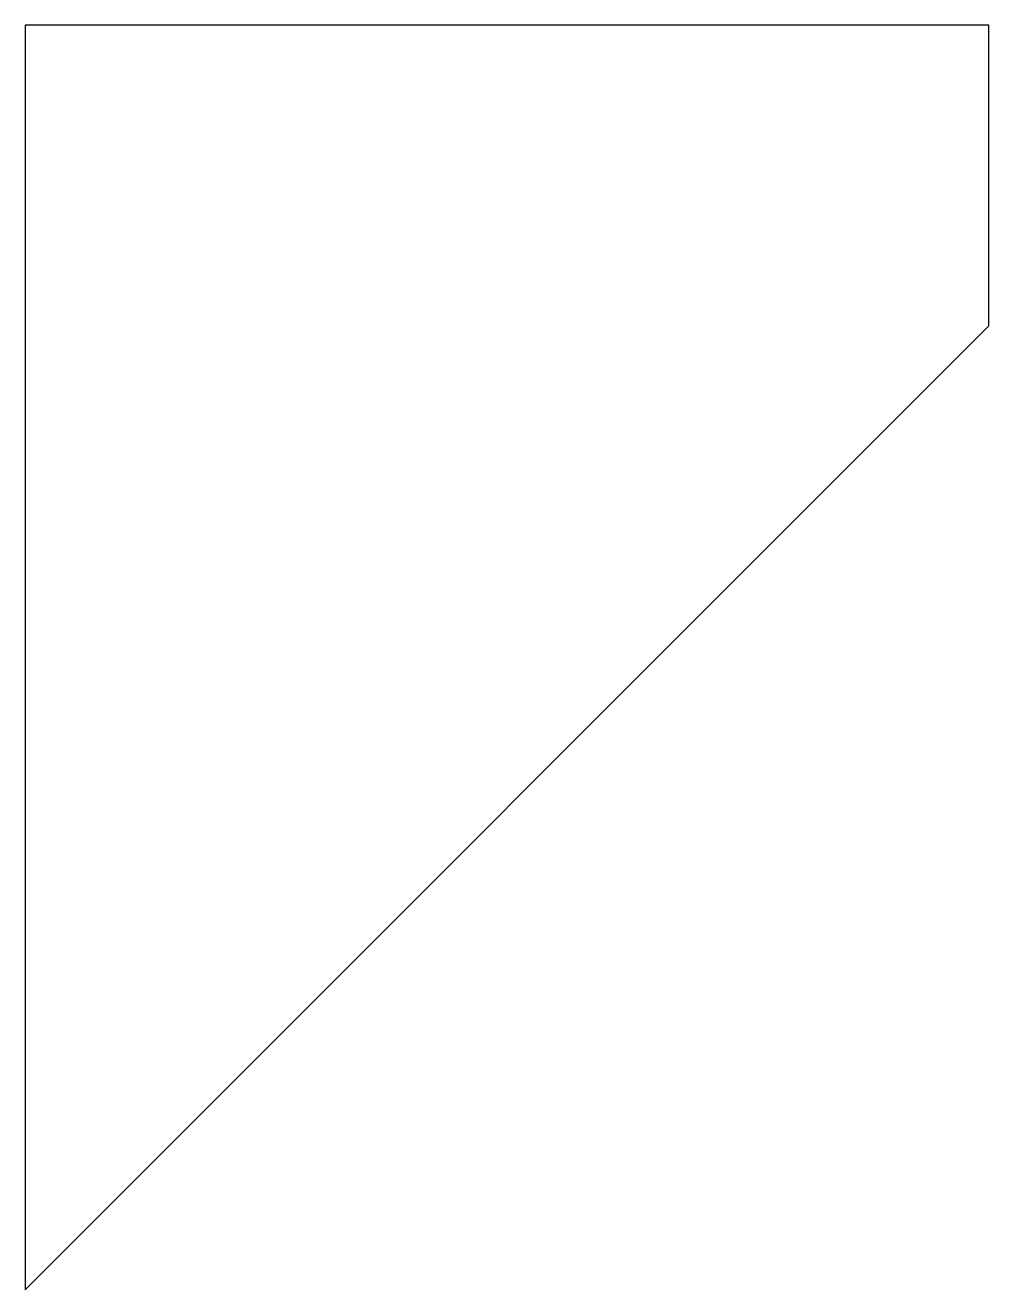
# Model space of a CAD drawing. Header units: millimetres. Extents: x -42.1 to -31.9, y -16.4 to -2.8.
import ezdxf

# ---------------------------------------------------------------- set-up
doc = ezdxf.new("R2010")
doc.units = ezdxf.units.MM
doc.layers.add('PERIMETER', color=5, linetype='CONTINUOUS')

msp = doc.modelspace()

# ---------------------------------------------------------------- linework, layer by layer
at = {"layer": 'PERIMETER'}
msp.add_lwpolyline([(-42.15, -2.85), (-42.15, -16.362), (-31.85, -6.062), (-31.85, -2.85)], close=True, dxfattribs=at)

doc.saveas('drawing.dxf')
